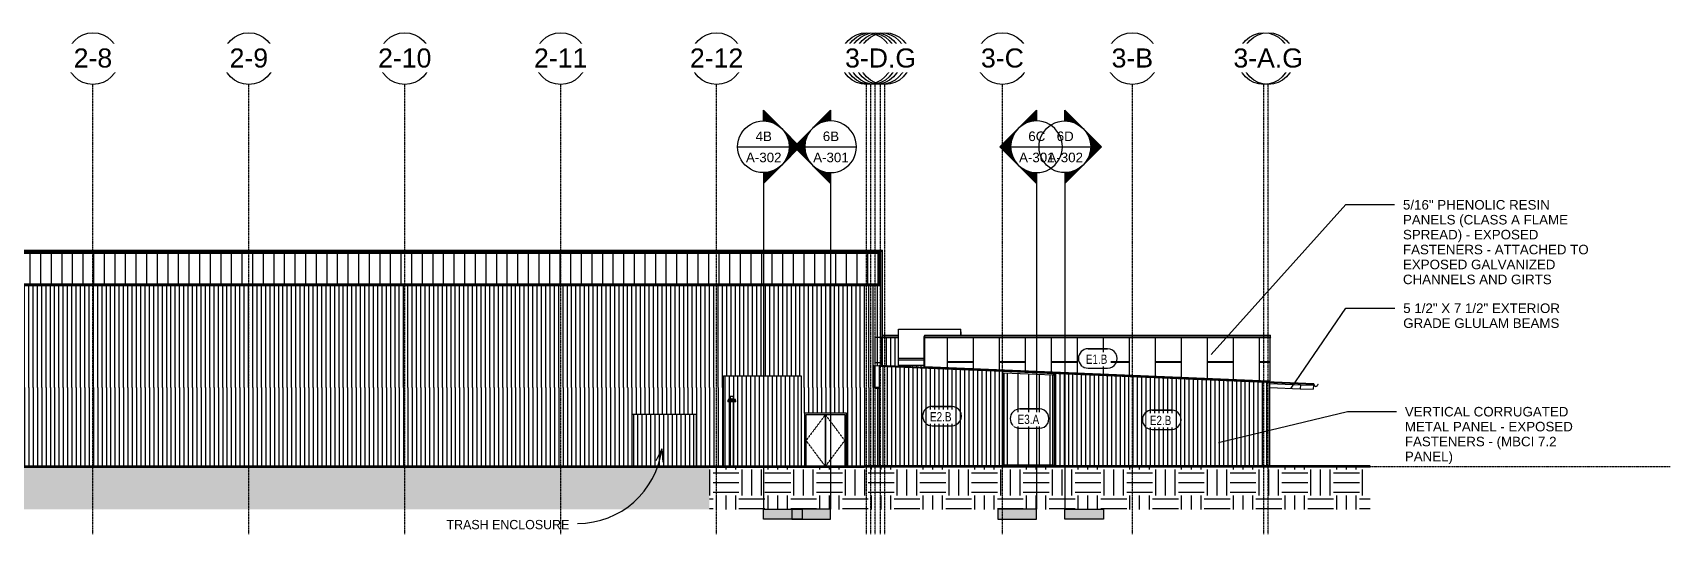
# Model space of a CAD drawing. Header units: inches. Extents: x 20207 to 40520, y -355 to 835.
# Drawn here: x 37479 to 40520, y -126 to 805 of the extents above; entities that cross this region are included whole.
import ezdxf

# ---------------------------------------------------------------- set-up
doc = ezdxf.new("R2010")
doc.units = ezdxf.units.IN
doc.header["$MEASUREMENT"] = 0
for name, pattern in [('Dash 1_16_', [0.12499999999999999, 0.06249999999999999, -0.06249999999999999]), ('Grid Line 1_2_', [0.8749999999999999, 0.4999999999999999, -0.125, 0.125, -0.125]), ('Hidden 1_8_', [0.1875, 0.125, -0.06249999999999999])]:
    doc.linetypes.add(name, pattern=pattern)
for name, color, linetype, lineweight in [('A-ANNO-KEYN', 231, 'Continuous', 9), ('A-DOOR', 31, 'Continuous', 13), ('A-DOOR-FRAM', 31, 'Continuous', 9), ('A-FLOR-LEVL', 51, 'Continuous', 9), ('A-GLAZ-CWMG', 51, 'Continuous', 13), ('A-ROOF', 132, 'Continuous', 13), ('A-ROOF-OTLN', 132, 'Continuous', 9), ('A-ROOF-PATT', 132, 'Continuous', 13), ('A-WALL', 113, 'Continuous', 13), ('A-WALL-IDEN', 211, 'Continuous', 9), ('A-WALL-PATT', 111, 'Continuous', 13), ('C-TOPO', 7, 'Continuous', 13), ('E-LITE-EQPM', 33, 'Continuous', 13), ('G-ANNO-SYMB', 111, 'Continuous', 9), ('G-ANNO-TEXT', 231, 'Continuous', 9), ('I-WALL', 2, 'Continuous', 13), ('M-EQPM', 50, 'Continuous', 13), ('S-BEAM', 12, 'Continuous', 13), ('S-COLS', 52, 'Continuous', 13), ('S-GRID', 1, 'Continuous', 9), ('S-GRID-IDEN', 1, 'Continuous', 9)]:
    doc.layers.add(name, color=color, linetype=linetype, lineweight=lineweight)
doc.styles.add('Arial_1', font='arial.ttf', dxfattribs={"height": 35.40718562874248})
doc.styles.add('Arial_2', font='arial.ttf', dxfattribs={"height": 17.70359281437124})
doc.styles.add('Century Gothic', font='GOTHIC.TTF', dxfattribs={"width": 0.8, "height": 17.24534161490682})
doc.styles.add('Century Gothic_1', font='GOTHIC.TTF', dxfattribs={"height": 17.24534161490683})
pattern_1 = [(0, (-86297.685, 0), (48, 48), [48, -48]), (0, (-86297.685, 18), (48, 48), [48, -48]), (0, (-86297.685, 36), (48, 48), [48, -48]), (90, (-86291.685, 42), (-48, 48), [48, -48]), (90, (-86273.685, 42), (-48, 48), [48, -48]), (90, (-86255.685, 42), (-48, 48), [48, -48])]
pattern_2 = [(0, (-83908.045, 145.625), (-193, 193), [48, -145]), (90, (-83908.045, 145.625), (-193, 1.181784161177196e-14), [96, -97]), (180, (-83860.045, 241.625), (-193, 193), [48, -145]), (90, (-83860.045, 145.625), (-193, 1.181784161177196e-14), [96, -97]), (180, (-83860.045, 242.125), (-193, 193), [48, -145]), (90, (-83860.045, 242.125), (-193, 1.181784161177196e-14), [96, -97]), (0, (-83908.045, 338.125), (-193, 193), [48, -145]), (90, (-83908.045, 242.125), (-193, 1.181784161177196e-14), [96, -97]), (0, (-83859.795, 193.375), (-193, 193), [48, -145]), (90, (-83859.795, 145.25), (-193, 1.181784161177196e-14), [48.125, -144.875]), (90, (-83811.795, 145.25), (-193, 1.181784161177196e-14), [48.125, -144.875]), (0, (-83859.795, 289.875), (-193, 193), [48, -145]), (90, (-83859.795, 193.875), (-193, 1.181784161177196e-14), [96, -97]), (180, (-83811.795, 193.875), (-193, 193), [48, -145]), (90, (-83811.795, 193.875), (-193, 1.181784161177196e-14), [96, -97]), (90, (-83859.795, 290.375), (-193, 1.181784161177196e-14), [48, -145]), (180, (-83811.795, 290.375), (-193, 193), [48, -145]), (90, (-83811.795, 290.375), (-193, 1.181784161177196e-14), [48, -145]), (0, (-83811.545, 145.625), (-193, 193), [48, -145]), (90, (-83811.545, 145.625), (-193, 1.181784161177196e-14), [96, -97]), (180, (-83763.545, 241.625), (-193, 193), [48, -145]), (90, (-83763.545, 145.625), (-193, 1.181784161177196e-14), [96, -97]), (180, (-83763.545, 242.125), (-193, 193), [48, -145]), (90, (-83763.545, 242.125), (-193, 1.181784161177196e-14), [96, -97]), (0, (-83811.545, 338.125), (-193, 193), [48, -145]), (90, (-83811.545, 242.125), (-193, 1.181784161177196e-14), [96, -97]), (0, (-83763.295, 193.375), (-193, 193), [48, -145]), (90, (-83763.295, 145.25), (-193, 1.181784161177196e-14), [48.125, -144.875]), (90, (-83715.295, 145.25), (-193, 1.181784161177196e-14), [48.125, -144.875]), (0, (-83763.295, 289.875), (-193, 193), [48, -145]), (90, (-83763.295, 193.875), (-193, 1.181784161177196e-14), [96, -97]), (180, (-83715.295, 193.875), (-193, 193), [48, -145]), (90, (-83715.295, 193.875), (-193, 1.181784161177196e-14), [96, -97]), (90, (-83763.295, 290.375), (-193, 1.181784161177196e-14), [48, -145]), (180, (-83715.295, 290.375), (-193, 193), [48, -145]), (90, (-83715.295, 290.375), (-193, 1.181784161177196e-14), [48, -145])]

# ---------------------------------------------------------------- blocks, each defined once
blk = doc.blocks.new('Rectangular Mullion - Profile_Polycarbonate_Upper and left-1768104-Elevation - North')
at = {"layer": 'A-GLAZ-CWMG'}
for p, q in [((-26278.64022535337, 395.4854589171818), (-26278.64022535337, 398.2354589171818)), ((-26278.64022535337, 398.2354589171818), (-22784.14022535339, 398.2354589171818)), ((-26278.64022535337, 395.4854589171818), (-22784.14022535339, 395.4854589171818)), ((-22784.14022535339, 398.2354589171818), (-22784.14022535339, 395.4854589171818))]:
    blk.add_line(p, q, dxfattribs=at)
blk = doc.blocks.new('Rectangular Mullion - Profile_Polycarbonate_Lower-1768105-Elevation - North')
at = {"layer": 'A-GLAZ-CWMG'}
for p, q in [((-26278.64022535336, 335.5177501615204), (-26278.64022535336, 338.2677501615204)), ((-22784.14022535338, 338.2677501615204), (-26278.64022535336, 338.2677501615204)), ((-22784.14022535338, 335.5177501615204), (-26278.64022535336, 335.5177501615204)), ((-22784.14022535338, 338.2677501615204), (-22784.14022535338, 335.5177501615204))]:
    blk.add_line(p, q, dxfattribs=at)
blk = doc.blocks.new('Rectangular Mullion - Profile_Polycarbonate_Upper and left-1766189-Elevation - North')
at = {"layer": 'A-GLAZ-CWMG'}
for p, q in [((-22784.14022535339, 398.2354589171818), (-22781.39022535338, 398.2354589171818)), ((-22784.14022535339, 398.2354589171818), (-22784.14022535339, 335.5177501615204)), ((-22781.39022535338, 398.2354589171818), (-22781.39022535338, 335.5177501615204)), ((-22781.39022535338, 335.5177501615204), (-22784.14022535339, 335.5177501615204))]:
    blk.add_line(p, q, dxfattribs=at)
blk = doc.blocks.new('Girt_C - 8_D-1785278-Elevation - North')
at = {"layer": 'S-BEAM'}
blk.add_line((-22068.95273509508, 241.2968750001022), (-22069.31260050438, 241.2968750001023), dxfattribs=at)
blk = doc.blocks.new('Double-Flush - 72_ x 96_-983185-Elevation - North')
at = {"layer": 'A-DOOR', "linetype": 'Dash 1_16_', "lineweight": 9}
for p, q in [((-22883.7652253536, 95.99999999999997), (-22919.7652253536, 47.99999999999999)), ((-22847.7652253536, 47.99999999999998), (-22883.7652253536, 95.99999999999997)), ((-22883.7652253536, -2.468691398688048e-15), (-22919.7652253536, 47.99999999999998)), ((-22883.7652253536, -2.468691398688048e-15), (-22847.7652253536, 47.99999999999997))]:
    blk.add_line(p, q, dxfattribs=at)
at = {"layer": 'A-DOOR', "lineweight": 9}
for p, q in [((-22883.7652253536, 95.99999999999996), (-22883.7652253536, 0)), ((-22883.7652253536, 0), (-22883.7652253536, 95.99999999999997))]:
    blk.add_line(p, q, dxfattribs=at)
at = {"layer": 'A-DOOR-FRAM'}
for p, q in [((-22844.7652253536, 98.99999999999994), (-22922.7652253536, 98.99999999999994)), ((-22922.7652253536, 98.99999999999994), (-22922.7652253536, 0)), ((-22919.7652253536, 95.99999999999996), (-22847.7652253536, 95.99999999999996)), ((-22919.7652253536, 0), (-22919.7652253536, 95.99999999999996)), ((-22847.7652253536, 95.99999999999996), (-22847.7652253536, 0)), ((-22844.7652253536, 0), (-22844.7652253536, 98.99999999999994))]:
    blk.add_line(p, q, dxfattribs=at)
blk = doc.blocks.new('Carrier_48TC_Standard_Efficiency_Gas_Heat_Electric_Cooling_Packaged_Rooftop_Unit_3_to_15_nominal_tons - 15 ton 48TC__16-873539-Elevation - North')
at = {"layer": 'M-EQPM'}
for p, q in [((-22748.39022535351, 254.7021443437843), (-22632.51522535351, 254.7021443437843)), ((-22748.39022535351, 197.3271443437841), (-22748.39022535351, 254.7021443437843)), ((-22632.51522535351, 243.5000000000037), (-22632.51522535351, 254.7021443437843)), ((-22632.51522535351, 249.5771443437829), (-22632.39022535351, 249.5771443437829)), ((-22632.39022535351, 249.5771443437829), (-22632.39022535351, 243.5000000000034)), ((-22748.39022535351, 201.0771443437844), (-22700.76521643587, 201.0771443437844)), ((-22748.39022535351, 187.0771443437844), (-22748.39022535351, 201.0771443437844)), ((-22700.76521643587, 197.3271443437841), (-22748.39022535351, 197.3271443437841)), ((-22700.76521643587, 187.0771443437844), (-22748.39022535351, 187.0771443437844))]:
    blk.add_line(p, q, dxfattribs=at)
blk = doc.blocks.new('overhead door - one-983186-Elevation - North')
at = {"layer": 'A-DOOR', "lineweight": 9}
h = blk.add_hatch(dxfattribs=at)
h.set_pattern_fill('FP_46', color=8, style=0, pattern_type=2)
h.set_pattern_definition([(90, (-84835.451, 0), (-8, 4.898587196589413e-16), [])])
h.paths.add_polyline_path([(-22990.50455548316, 0), (-22928.76522535359, 0), (-22928.76522535359, 168.0000000000007), (-23072.76522535359, 168.0000000000007), (-23072.76522535359, 0), (-22994.98130365696, 0)], flags=0)
blk = doc.blocks.new('Lighting-Street_Cooper_Navion-Lumark_4-6-LED-Squares - The Caretaker LED-964008-Elevation - North')
at = {"layer": 'E-LITE-EQPM'}
for p, q in [((-23064.4160241816, 124.1551291524598), (-23065.1813114711, 121.2990381056743)), ((-23064.79308290344, 122.7479268451087), (-23064.09796720689, 122.7479268451087)), ((-23064.77558245824, 122.8132393957711), (-23050.65932272184, 122.8132393957711)), ((-23064.4160241816, 124.1551291524598), (-23051.01888099848, 124.1551291524598)), ((-23064.09796720689, 120.2479268451086), (-23064.09796720689, 122.7479268451087)), ((-23063.58643570712, 122.7479268451087), (-23063.58643570712, 120.2479268451086)), ((-23062.83643570712, 122.7479268451087), (-23062.83643570712, 120.2479268451086)), ((-23062.08643570712, 122.7479268451087), (-23062.08643570712, 120.2479268451086)), ((-23061.15495259004, 122.7479268451087), (-23061.77827259715, 120.2479268451086)), ((-23061.15495259004, 122.7479268451087), (-23060.40495259004, 122.7479268451087)), ((-23059.78163258293, 120.2479268451086), (-23060.40495259004, 122.7479268451087)), ((-23059.59715192422, 122.7479268451087), (-23059.59715192422, 120.2479268451086)), ((-23058.84715192422, 122.7479268451087), (-23058.84715192422, 120.2479268451086)), ((-23058.09715192422, 122.7479268451087), (-23058.09715192422, 120.2479268451086)), ((-23057.33775325586, 122.7479268451087), (-23057.33775325586, 120.2479268451086)), ((-23056.58775325586, 122.7479268451087), (-23056.58775325586, 120.2479268451086)), ((-23055.83775325586, 122.7479268451087), (-23055.83775325586, 120.2479268451086)), ((-23055.02995259004, 122.7479268451077), (-23055.65327259714, 120.2479268451086)), ((-23055.02995259004, 122.7479268451077), (-23054.27995259003, 122.7479268451077)), ((-23053.65663258293, 120.2479268451086), (-23054.27995259003, 122.7479268451077)), ((-23053.34846947297, 122.7479268451088), (-23053.34846947297, 120.2479268451086)), ((-23052.59846947297, 122.7479268451088), (-23052.59846947297, 120.2479268451086)), ((-23051.84846947297, 122.7479268451088), (-23051.84846947297, 120.2479268451086)), ((-23051.33693797319, 122.7479268451088), (-23051.33693797319, 120.2479268451086)), ((-23051.33693797319, 122.7479268451088), (-23050.64182227663, 122.7479268451088)), ((-23050.25359370898, 121.2990381056753), (-23051.01888099848, 124.1551291524598)), ((-23051.00359370898, 120.0000000000012), (-23064.43131147109, 120.0000000000012)), ((-23061.77827259715, 120.2479268451086), (-23064.09796720689, 120.2479268451086)), ((-23055.65327259714, 120.2479268451086), (-23059.78163258293, 120.2479268451086)), ((-23051.33693797319, 120.2479268451086), (-23053.65663258293, 120.2479268451086))]:
    blk.add_line(p, q, dxfattribs=at)
at = {"layer": 'E-LITE-EQPM', "lineweight": 9}
for p, q in [((-23060.71745259004, 129.9999999999989), (-23060.71745259004, -1.06581410364015e-13)), ((-23054.71745259004, 129.9999999999989), (-23060.71745259004, 129.9999999999989)), ((-23054.71745259004, -6.3948846218409e-14), (-23054.71745259004, 129.9999999999989))]:
    blk.add_line(p, q, dxfattribs=at)
at = {"layer": 'E-LITE-EQPM'}
for centre, radius, start, end in [((-23057.71745259004, 102.7926589617705), 22.3880770504162, 72.59028230846806, 107.4097176915408), ((-23064.15679241826, 121.0245190528409), 1.060660171780392, 165.000000000262, 255.0000000005111), ((-23051.27811276182, 121.0245190528387), 1.060660171778761, 285.0000000001216, 14.9999999998737)]:
    blk.add_arc(centre, radius, start, end, dxfattribs=at)
blk = doc.blocks.new('W-Wide Flange-Column - B1_G-1528735-Elevation - North')
at = {"layer": 'S-COLS', "linetype": 'Hidden 1_8_', "lineweight": 9}
for p, q in [((-22795.5464753536, 335.5177501615203), (-22795.5464753536, 334.9999999999997)), ((-22795.2339753536, 334.9999999999997), (-22795.2339753536, 335.5177501615203))]:
    blk.add_line(p, q, dxfattribs=at)
blk = doc.blocks.new('L-Angle - L2X2X3_16-1772653-Elevation - North')
at = {"layer": 'S-BEAM'}
for p, q in [((-22778.82772535322, 239.1264999988468), (-22780.26522535322, 239.1264999983397)), ((-22778.89022535348, 238.9389999988248), (-22778.64022535315, 238.9389999989129))]:
    blk.add_line(p, q, dxfattribs=at)
blk.add_arc((-22778.82772535315, 238.9389999988468), 0.1874999999985221, 2.067038670817522e-08, 90.00000002067038, dxfattribs=at)
blk = doc.blocks.new('Dimension Lumber - 5_5 x 7_5 Glulam-1777808-Elevation - North')
at = {"layer": 'S-BEAM'}
for p, q in [((-22001.99408540881, 144.0147441690706), (-21977.99379625853, 143.0147321211422)), ((-22001.68185632347, 151.5082422172632), (-21977.68156717319, 150.5082301693349)), ((-21977.68156717319, 150.5082301693349), (-21977.99379625853, 143.0147321211422))]:
    blk.add_line(p, q, dxfattribs=at)
blk = doc.blocks.new('Dimension Lumber - 5_5 x 7_5 Glulam-1777807-Elevation - North')
at = {"layer": 'S-BEAM'}
for p, q in [((-22058.3277253539, 153.8684867601978), (-22001.68185632348, 151.5082422172639)), ((-22058.3277253539, 146.3619791667826), (-22001.99408540882, 144.0147441690713)), ((-22001.68185632348, 151.5082422172639), (-22001.99408540882, 144.0147441690713))]:
    blk.add_line(p, q, dxfattribs=at)
blk = doc.blocks.new('Rectangular Mullion - Profile_Polycarbonate_Upper and left-1987914-Elevation - North')
at = {"layer": 'A-GLAZ-CWMG'}
for p, q in [((-22781.14022535339, 239.4999999987423), (-22781.14022535339, 398.9843636043409)), ((-22778.64022535338, 398.9843636043409), (-22781.14022535339, 398.9843636043409)), ((-22778.64022535338, 398.9843636043409), (-22778.64022535338, 239.4999999987423)), ((-22778.64022535338, 239.4999999987423), (-22781.14022535339, 239.4999999987423))]:
    blk.add_line(p, q, dxfattribs=at)
blk = doc.blocks.new('Rectangular Mullion - Profile_Polycarbonate_Lower-1778976-Elevation - North')
at = {"layer": 'A-GLAZ-CWMG'}
for p, q in [((-22552.51522535357, -4.161115896295013e-16), (-22552.51522535357, 2.75)), ((-22552.51522535357, 2.75), (-22461.26522535357, 2.75)), ((-22461.26522535357, 2.75), (-22461.26522535357, -3.330669073875469e-16))]:
    blk.add_line(p, q, dxfattribs=at)
blk = doc.blocks.new('Rectangular Mullion - Profile_Polycarbonate_Upper and left-1784082-Elevation - North')
at = {"layer": 'A-GLAZ-CWMG'}
for p, q in [((-22555.26522535358, 176.0755174455432), (-22555.26522535358, 0)), ((-22552.51522535357, 173.2085479946243), (-22552.51522535357, 0))]:
    blk.add_line(p, q, dxfattribs=at)
blk = doc.blocks.new('Rectangular Mullion - Profile_Polycarbonate_right-1784083-Elevation - North')
at = {"layer": 'A-GLAZ-CWMG'}
for p, q in [((-22458.51522535357, 172.0442674455414), (-22461.26522535357, 169.4064646612891)), ((-22461.26522535357, 0), (-22461.26522535357, 169.4064646612891)), ((-22458.51522535357, 0), (-22458.51522535357, 172.0442674455414))]:
    blk.add_line(p, q, dxfattribs=at)
blk = doc.blocks.new('Rectangular Mullion - Profile_Polycarbonate_Upper and left-1784084-Elevation - North')
at = {"layer": 'A-GLAZ-CWMG'}
for p, q in [((-22458.51522535357, 172.0442674455421), (-22555.26522535358, 176.0755174455425)), ((-22461.26522535357, 169.4064646612898), (-22552.51522535357, 173.2085479946235)), ((-22461.26522535357, 169.4064646612898), (-22458.51522535357, 172.0442674455421))]:
    blk.add_line(p, q, dxfattribs=at)
blk = doc.blocks.new('Grid - Grid Head - Circle-14747-Elevation - North')
at = {"layer": 'S-GRID-IDEN'}
blk.add_circle((-23085.89022535334, 756.7690798906833), 48, dxfattribs=at)
blk = doc.blocks.new('Section - 3_32_ x 3_8_-18514-Elevation - North')
at = {"layer": 'G-ANNO-SYMB'}
blk.add_hatch(color=256, dxfattribs=at).paths.add_polyline_path([(-22946.15560031373, -79.66080684492678), (-22874.15560031373, -79.66080684492744), (-22874.15560031373, -97.66080684492741), (-22946.15560031373, -97.66080684492675)], flags=0)
for p, q in [((-22946.15560031373, -79.66080684492678), (-22946.15560031373, -97.66080684492675)), ((-22874.15560031373, -79.66080684492744), (-22946.15560031373, -79.66080684492678)), ((-22874.15560031373, -97.66080684492741), (-22874.15560031373, -79.66080684492744)), ((-22946.15560031373, -97.66080684492675), (-22874.15560031373, -97.66080684492741))]:
    blk.add_line(p, q, dxfattribs=at)
blk = doc.blocks.new('Section - Section Head - Filled-1526-Elevation - North')
at = {"layer": 'G-ANNO-SYMB'}
h = blk.add_hatch(color=256, dxfattribs=at)
edge = h.paths.add_edge_path(flags=0)
edge.add_arc((-22874.15560031373, 593.1570754422743), 48.06247118192713, 89.99999999999989, 132.0783950246226, ccw=False)
edge.add_line((-22874.15560031373, 641.2195466242015), (-22874.15560031373, 661.0393264361826))
edge.add_line((-22874.15560031373, 661.0393264361826), (-22906.36451102701, 628.8304157229087))
h = blk.add_hatch(color=256, dxfattribs=at)
edge = h.paths.add_edge_path(flags=0)
edge.add_line((-22908.09672581069, 627.0982009392283), (-22942.03785130764, 593.1570754422743))
edge.add_line((-22942.03785130764, 593.1570754422743), (-22922.15560031373, 593.1570754422742))
edge.add_arc((-22874.15560031373, 593.1570754422736), 48.00000000000296, 135.0000000000001, 179.9999999999997, ccw=False)
h = blk.add_hatch(color=256, dxfattribs=at)
edge = h.paths.add_edge_path(flags=0)
edge.add_arc((-22874.15560031373, 593.157075442274), 47.99999999999965, 180, 224.9999999999983, ccw=False)
edge.add_line((-22922.15560031373, 593.1570754422743), (-22942.03785130764, 593.1570754422744))
edge.add_line((-22942.03785130764, 593.1570754422744), (-22908.09672581069, 559.21594994532))
h = blk.add_hatch(color=256, dxfattribs=at)
edge = h.paths.add_edge_path(flags=0)
edge.add_line((-22906.36451102701, 557.4837351616394), (-22874.15560031373, 525.2748244483653))
edge.add_line((-22874.15560031373, 525.2748244483653), (-22874.15560031373, 545.0946042603464))
edge.add_arc((-22874.15560031373, 593.1570754422738), 48.06247118192778, 227.9216049753765, 270, ccw=False)
for p, q in [((-22942.03785130764, 593.1570754422744), (-22874.15560031373, 661.0393264361825)), ((-22906.36451102701, 628.8304157229087), (-22874.15560031373, 661.0393264361826)), ((-22874.15560031373, 641.157075442274), (-22874.15560031373, 661.0393264361825)), ((-22874.15560031373, 661.0393264361826), (-22874.15560031373, 641.2195466242015)), ((-22942.03785130764, 593.1570754422743), (-22908.09672581069, 627.0982009392283)), ((-22942.03785130764, 593.1570754422744), (-22874.15560031373, 525.2748244483657)), ((-22922.15560031373, 593.1570754422742), (-22942.03785130764, 593.1570754422743)), ((-22908.09672581069, 559.21594994532), (-22942.03785130764, 593.1570754422744)), ((-22942.03785130764, 593.1570754422744), (-22922.15560031373, 593.1570754422743)), ((-22874.15560031373, 525.2748244483653), (-22906.36451102701, 557.4837351616394)), ((-22874.15560031373, 545.1570754422742), (-22874.15560031373, 525.2748244483657)), ((-22874.15560031373, 545.0946042603464), (-22874.15560031373, 525.2748244483653))]:
    blk.add_line(p, q, dxfattribs=at)
for centre, radius, start, end in [((-22874.15560031373, 593.157075442274), 47.99999999999977, 89.9999999999998, 269.9999999999994), ((-22874.15560031373, 593.1570754422743), 48.06247118192713, 89.99999999999953, 132.0783950246223), ((-22874.15560031373, 593.157075442274), 48, 269.9999999999996, 90), ((-22874.15560031373, 593.1570754422736), 48.00000000000296, 134.9999999999997, 179.9999999999993), ((-22874.15560031373, 593.157075442274), 47.99999999999965, 179.9999999999996, 224.9999999999979), ((-22874.15560031373, 593.1570754422738), 48.06247118192778, 227.9216049753762, 269.9999999999996)]:
    blk.add_arc(centre, radius, start, end, dxfattribs=at)
blk = doc.blocks.new('Wall Tag - 1_4_-1369832-Elevation - North')
at = {"layer": 'A-WALL-IDEN', "color": 153}
for p, q in [((-24544.74337110649, 259.212418069432), (-24508.74337110649, 259.2124180694319)), ((-24508.74337110649, 259.2124180694319), (-24544.74337110649, 259.212418069432)), ((-24544.74337110649, 223.212418069432), (-24508.74337110649, 223.2124180694319)), ((-24544.74337110649, 223.212418069432), (-24508.74337110649, 223.2124180694319))]:
    blk.add_line(p, q, dxfattribs=at)
for centre, radius, start, end in [((-24544.74337110649, 241.212418069432), 17.99999999999992, 89.99999999999986, 269.9999999999995), ((-24544.74337110649, 241.212418069432), 17.99999999999992, 89.99999999999986, 269.9999999999995), ((-24508.74337110649, 241.212418069432), 18, 269.9999999999996, 90), ((-24508.74337110649, 241.212418069432), 17.99999999999994, 269.9999999999996, 89.99999999999997)]:
    blk.add_arc(centre, radius, start, end, dxfattribs=at)

msp = doc.modelspace()

# ---------------------------------------------------------------- hatches: boundary and pattern name
at = {"layer": 'A-ROOF-PATT', "lineweight": 9}
h = msp.add_hatch(dxfattribs=at)
h.set_pattern_fill('FP_39', color=8, style=0, pattern_type=2)
h.set_pattern_definition([(90, (-61834.68599999999, 1277.447), (-36.188, 2.215875918377221e-15), [])])
h.paths.add_polyline_path([(35550.29592849644, 344.3367615177478), (35550.79592849658, 344.3367615177478), (35550.79592849658, 398.4531136043392), (35563.29592849658, 398.4531136043392), (35563.29592849658, 398.2354589171825), (39053.29592849679, 398.2354589171818), (39053.29592849679, 388.0104052709757), (39053.54592849679, 388.0104052709757), (39053.5459284968, 398.9843636043417), (39056.04592849679, 398.9843636043417), (39056.04592849679, 344.3367615177478), (39057.04692849649, 344.3367615177478), (39057.04692849662, 399.0301896183964), (35550.29592849656, 399.0301896183964), (35550.29592849653, 388.9322587412077)], flags=0)
at = {"layer": 'A-WALL-PATT', "lineweight": 9}
h = msp.add_hatch(dxfattribs=at)
h.set_pattern_fill('FP_43', color=8, style=0, pattern_type=2)
h.set_pattern_definition([(90, (-88116.01400000001, 0), (-19.685, 1.205358612060782e-15), [])])
h.paths.add_polyline_path([(35556.04592849682, 338.2677501615203), (39050.5459284968, 338.2677501615203), (39050.54592849679, 395.4854589171823), (35556.04592849681, 395.4854589171823), (35556.04592849681, 388.9322587412077)], flags=0)
h = msp.add_hatch(dxfattribs=at)
h.set_pattern_fill('FP_47', color=8, style=0, pattern_type=2)
h.set_pattern_definition([(90, (-88112.326, 0), (-8, 4.898587196589413e-16), [])])
h.paths.add_polyline_path([(38699.33385019322, 146.2500000002032), (38761.92092849659, 146.2500000002032), (38761.92092849659, 168.0000000000007), (38905.92092849659, 168.0000000000007), (38905.92092849659, 146.2500000002032), (39040.79592849659, 146.2500000002032), (39040.79592849659, 187.1445272975577), (39050.79592849652, 186.7278606308944), (39050.79592849652, 187.6032944704579), (39054.42092849661, 187.452252803788), (39054.42092849661, 239.4999999987426), (39053.5459284968, 239.4999999987426), (39053.5459284968, 335.0000000000002), (35550.79592849658, 335.0000000000002), (35550.79592849658, 146.2500000002053), (38558.96285019322, 146.2500000002032)], flags=0)
h = msp.add_hatch(dxfattribs=at)
h.set_pattern_fill('FP_49', color=8, style=0, pattern_type=2)
h.set_pattern_definition([(270, (-84535.409, -153.667), (8, 4.898587196589413e-16), [])])
h.paths.add_polyline_path([(39776.04592849616, 157.3845444704598), (39776.04592849616, 158.4999999999997), (39773.29582008706, 158.4999999999997), (39137.92093741432, 184.973953444698), (39137.99322519322, 183.9700737747537), (39764.29592849629, 157.874127803788)], flags=0)
h.paths.add_polyline_path([(39133.92093741431, 184.1397524322078), (39133.92093741431, 187.0771443437843), (39086.29592849668, 187.0771443437843), (39086.29592849668, 239.4558058261848), (39055.79592849668, 239.4558058261848), (39055.85842849746, 239.1264999983398), (39056.04592849703, 238.9389999989134), (39055.79592849668, 238.9389999989134), (39055.7959284967, 192), (39054.42092849661, 192), (39054.42092849661, 187.4522528037798), (39129.22003769322, 184.3356232539208)], flags=0)
h = msp.add_hatch(dxfattribs=at)
h.set_pattern_fill('FP_44', color=8, style=0, pattern_type=2)
h.set_pattern_definition(pattern_2)
h.paths.add_polyline_path([(39773.5459284965, 158.4895788162732), (39773.5459284965, 239.4558058261752), (39134.92092849648, 239.4558058261752), (39134.92092849648, 185.0989538162741), (39764.29592849629, 158.8749954829486)], flags=0)
h = msp.add_hatch(dxfattribs=at)
h.set_pattern_fill('FP_44', color=8, style=0, pattern_type=2)
h.set_pattern_definition(pattern_2)
h.paths.add_polyline_path([(39773.5459284965, 158.4999999999997), (39776.3584284965, 158.4999999999997), (39776.3584284965, 239.4558058261752), (39773.5459284965, 239.4558058261752), (39773.5459284965, 159.5440171603277)], flags=0)
h = msp.add_hatch(dxfattribs=at)
h.set_pattern_fill('FP_45', color=8, style=0, pattern_type=2)
h.set_pattern_definition([(90, (-84398.076, 0), (-8, 4.898587196589413e-16), [])])
h.paths.add_polyline_path([(39120.44685019321, 0), (39279.42092849661, 0), (39279.42092849661, 176.0755174455425), (39050.79592849652, 185.6015591122138), (39050.79592849652, 0)], flags=0)
h = msp.add_hatch(dxfattribs=at)
h.set_pattern_fill('FP_51', color=8, style=0, pattern_type=2)
h.set_pattern_definition([(90, (-84293.201, 0), (-19.685, 1.205358612060782e-15), [])])
h.paths.add_polyline_path([(39282.17092849661, 2.749999999999545), (39373.42092849661, 2.749999999999545), (39373.42092849661, 169.4064646612898), (39282.17092849661, 173.2085479946238), (39282.17092849661, 76.44425874120724)], flags=0)
h = msp.add_hatch(dxfattribs=at)
h.set_pattern_fill('FP_41', color=8, style=0, pattern_type=2)
h.set_pattern_definition([(90, (-83901.451, 0), (-8, 4.898587196589413e-16), [])])
h.paths.add_polyline_path([(39376.17092849661, 0), (39776.35842849629, 0), (39776.35842849629, 155.3697882788876), (39376.17092849661, 172.0442674455419), (39376.17092849661, 76.44425874120724)], flags=0)
h = msp.add_hatch(dxfattribs=at)
h.set_pattern_fill('FP_42', color=8, style=0, pattern_type=2)
h.set_pattern_definition([(90, (-87815.701, 0), (-8, 4.898587196589413e-16), [])])
h.paths.add_polyline_path([(35904.92092849658, 0), (38591.45092849644, 0), (38591.45092849644, 95.99999999999999), (38711.45092849643, 95.99999999999999), (38711.45092849643, 0), (38761.92092849659, 0), (38761.92092849659, 146.2500000001037), (35853.67092849658, 146.2500000001037), (35853.67092849658, 0), (35862.92092849658, 0), (35862.92092849658, 98.99999999999999), (35904.92092849658, 98.99999999999999), (35904.92092849658, 76.44425874120724)], flags=0)
h.paths.add_polyline_path([(39050.79592849659, 0), (39050.79592849659, 146.2500000001037), (38905.92092849659, 146.2500000001037), (38905.92092849659, 0), (38911.92092849659, 0), (38911.92092849659, 98.99999999999999), (38989.92092849659, 98.99999999999999), (38989.92092849659, 0), (39048.56381022083, 0)], flags=0)
h = msp.add_hatch(dxfattribs=at)
h.set_pattern_fill('FP_48', color=8, style=0, pattern_type=2)
h.set_pattern_definition([(90, (-85077.171, 0), (-8, 4.898587196589413e-16), [])])
h.paths.add_polyline_path([(38591.45092849644, 0), (38711.45092849643, 0), (38711.45092849643, 95.99999999999999), (38591.45092849644, 95.99999999999999), (38591.45092849644, 26.30973216911888)], flags=0)
at = {"layer": 'C-TOPO', "lineweight": 9}
h = msp.add_hatch(dxfattribs=at)
h.set_pattern_fill('FP_37', color=8, style=0, pattern_type=2)
h.set_pattern_definition(pattern_1)
h.paths.add_polyline_path([(38735.45092849644, -79.79974125879333), (38735.45092849644, 0), (35470.80085019321, 0), (35470.80085019321, -79.79974125879333), (38695.88529487172, -79.79974125879333)], flags=0)
h = msp.add_hatch(dxfattribs=at)
h.set_pattern_fill('FP_37', color=8, style=0, pattern_type=2)
h.set_pattern_definition(pattern_1)
h.paths.add_polyline_path([(38844.18159836702, -79.79974125879333), (39023.45092849645, -79.79974125879333), (39023.45092849645, 0), (38735.45092849644, 0), (38735.45092849644, -79.79974125879333), (38839.70485019321, -79.79974125879333)], flags=0)
h = msp.add_hatch(dxfattribs=at)
h.set_pattern_fill('FP_37', color=8, style=0, pattern_type=2)
h.set_pattern_definition(pattern_1)
h.paths.add_polyline_path([(39851.45092849643, -79.79974125879333), (39851.45092849643, 0), (39023.45092849645, 0), (39023.45092849645, -79.79974125879333), (39828.40259672435, -79.79974125879333)], flags=0)
h = msp.add_hatch(dxfattribs=at)
h.set_pattern_fill('FP_37', color=8, style=0, pattern_type=2)
h.set_pattern_definition(pattern_1)
h.paths.add_polyline_path([(39903.35120217744, -79.79974125879333), (39923.45092849646, -79.79974125879333), (39923.45092849646, 0), (39851.45092849644, 0), (39851.45092849644, -79.79974125879333), (39893.22567813555, -79.79974125879333)], flags=0)
h = msp.add_hatch(dxfattribs=at)
h.set_pattern_fill('FP_37', color=8, style=0, pattern_type=2)
h.set_pattern_definition(pattern_1)
h.paths.add_polyline_path([(39962.67285019322, -79.79974125879333), (39962.67285019322, 0), (39923.45092849643, 0), (39923.45092849643, -79.79974125879333)], flags=0)

# ---------------------------------------------------------------- linework, layer by layer
at = {"layer": 'A-ANNO-KEYN', "color": 153}
for p, q in [((39667.21938148864, 207.5810650060957), (39916.89996513591, 485.8320636975848)), ((39916.89996513591, 485.8320636975848), (40007.57997810233, 485.8320636975848)), ((39815.54845913299, 145.3579226517173), (39917.38433994021, 293.8320637057435)), ((39917.38433994021, 293.8320637057435), (40008.06435310053, 293.832063697664)), ((39680.81624000778, 44.17067898045951), (39920.39996513602, 101.8320636976477)), ((39920.39996513602, 101.8320636976477), (40011.07997810244, 101.8320636976477))]:
    msp.add_line(p, q, dxfattribs=at)
at = {"layer": 'A-FLOR-LEVL', "linetype": 'Grid Line 1_2_'}
msp.add_line((34530.86140758377, 0), (40519.59800924073, 0), dxfattribs=at)
at = {"layer": 'A-ROOF'}
for p, q in [((35550.29592849655, 401.0319249766407), (39057.04692849661, 401.0319249766407)), ((39057.04692849661, 399.0301896183965), (35550.29592849655, 399.0301896183965)), ((39057.04692849649, 344.3367615177479), (39057.04692849661, 401.0319249766407)), ((39056.04592849679, 344.3367615177479), (39057.04692849649, 344.3367615177479)), ((39050.7959284965, 187.603294470458), (39858.09059755507, 153.9660165930087)), ((39050.7959284965, 187.603294470458), (39050.7959284965, 185.6015591122139)), ((39858.09059755507, 151.9642812347646), (39279.42092849661, 176.0755174455424)), ((39764.29592849627, 155.8723924455544), (39764.29592849627, 157.8741278037985)), ((39839.79592849709, 154.728294470431), (39839.79592849709, 152.7265591121869)), ((39858.09059755507, 151.9642812347646), (39858.09059755507, 153.9660165930087))]:
    msp.add_line(p, q, dxfattribs=at)
at = {"layer": 'A-ROOF-OTLN'}
for p, q in [((39858.15309755507, 151.9642812347646), (39858.09059755507, 151.9642812347646)), ((39865.19097011502, 151.7673355934534), (39865.14633809446, 151.722703572898))]:
    msp.add_line(p, q, dxfattribs=at)
for centre, radius, start, end in [((39865.33400191004, 151.9642812347646), 0.3059043549776158, 232.1590091758107, 180), ((39865.33400191004, 151.9642812347647), 0.2434043549728813, 234.0109671100541, 180), ((39861.59059755507, 151.9642812347647), 3.499999999999986, 179.9999999999998, 359.9999999999994), ((39861.59059755507, 151.9642812347646), 3.4375, 180, 0)]:
    msp.add_arc(centre, radius, start, end, dxfattribs=at)
at = {"layer": 'A-WALL'}
for p, q in [((39053.54592849679, 388.0104052709754), (39053.29592849679, 388.0104052709754)), ((39053.54592849679, 334.9999999999999), (35550.79592849658, 334.9999999999999)), ((39056.04592849679, 243.5000000000029), (39086.29592849666, 243.5000000000029)), ((39134.92092849647, 243.5000000000036), (39134.92092849647, 185.0989538162741)), ((39134.92092849647, 243.5000000000036), (39777.3584284965, 243.5000000000036)), ((39777.3584284965, 240.0000000000033), (39777.3584284965, 243.5000000000036)), ((39043.29592849669, 191.9999999999996), (39043.29592849669, 238.9390002824532)), ((39055.79592849669, 238.9390002824532), (39043.29592849669, 238.9390002824532)), ((39054.42092849659, 187.4522528037874), (39054.42092849659, 239.4999999987424)), ((39055.79592849666, 239.4999999987419), (39055.79592849666, 239.1264999988248)), ((39055.79592849667, 239.4558058261844), (39086.29592849666, 239.4558058261844)), ((39055.79592849669, 238.9390002824532), (39055.79592849669, 191.9999999999996)), ((39056.04592849679, 242.6876794211158), (39086.29592849666, 242.6876794211158)), ((39056.04592849679, 240.0000000000029), (39086.29592849666, 240.0000000000029)), ((39056.04592849679, 239.5000000000066), (39086.29592849666, 239.5000000000066)), ((39777.3584284965, 240.0000000000033), (39134.92092849647, 240.0000000000033)), ((39134.92092849647, 239.4999999999992), (39777.8584284965, 239.4999999999992)), ((39134.92092849647, 239.4558058261762), (39777.81423432268, 239.4558058261762)), ((39776.3584284965, 239.4558058261761), (39776.3584284965, 158.5)), ((39777.8584284965, 239.4999999999992), (39777.3584284965, 240.0000000000033)), ((39777.81423432268, 239.4558058261762), (39777.8584284965, 239.4999999999992)), ((39040.79592849658, 146.2500000002037), (39040.79592849658, 187.1445272975574)), ((39040.79592849658, 187.1445272975574), (39050.7959284965, 186.727860630894)), ((39055.79592849669, 191.9999999999996), (39043.29592849669, 191.9999999999996)), ((39279.42092849661, 176.0755174455424), (39050.7959284965, 185.6015591122139)), ((39050.7959284965, 185.6015591122139), (39050.7959284965, 0)), ((39134.92092849647, 185.0989538162741), (39773.5459284965, 158.4895788162731)), ((38761.92092849659, 0), (38761.92092849659, 168)), ((38761.92092849659, 168), (38905.92092849659, 168)), ((38905.92092849659, 168), (38905.92092849659, 0)), ((39279.42092849661, 0), (39279.42092849661, 176.0755174455424)), ((39376.17092849661, 172.0442674455419), (39376.17092849661, 0)), ((39773.5459284965, 158.5), (39776.3584284965, 158.5)), ((39773.5459284965, 158.4895788162731), (39773.5459284965, 158.5)), ((39776.04592849615, 157.3845444704602), (39776.04592849615, 158.4999999999999)), ((39776.35842849627, 0), (39776.35842849627, 155.3697882788876)), ((39050.79592849659, 146.2500000001038), (39040.79592849658, 146.2500000001038)), ((38711.45092849642, 95.99999999999999), (38591.45092849643, 95.99999999999999)), ((38591.45092849643, 95.99999999999999), (38591.45092849643, 0)), ((38711.45092849642, 0), (38711.45092849642, 95.99999999999999))]:
    msp.add_line(p, q, dxfattribs=at)
at = {"layer": 'C-TOPO', "lineweight": 35}
for p, q in [((36568.40439114536, 0), (38617.34531963628, 0)), ((38617.34531963628, 0), (38735.45092849644, 0)), ((38735.45092849644, 0), (38844.18159836701, 0)), ((38844.18159836701, 0), (39023.45092849644, 0)), ((39043.68719522574, 0), (39023.45092849644, 0)), ((39048.56381022083, 0), (39043.68719522574, 0)), ((39517.87509571388, 0), (39048.56381022083, 0)), ((39544.08613528483, 0), (39517.87509571388, 0)), ((39782.65038095629, 0), (39544.08613528483, 0)), ((39851.45092849643, 0), (39782.65038095629, 0)), ((39893.22567813555, 0), (39851.45092849643, 0)), ((39923.45092849645, 0), (39893.22567813555, 0)), ((39962.67285019321, 0), (39923.45092849643, 0))]:
    msp.add_line(p, q, dxfattribs=at)
at = {"layer": 'C-TOPO'}
for p, q in [((38617.34484525454, 0), (36568.4049038483, 0)), ((38617.34484525454, 0), (38735.45080228579, 0)), ((38844.18175931704, 0), (38735.45080228579, 0)), ((39023.45080228579, 0), (38844.18175931704, 0)), ((39043.68761869204, 0), (39023.45080228579, 0)), ((39048.56408353579, 0), (39043.68761869204, 0)), ((39517.87511869205, 0), (39048.56408353579, 0)), ((39544.08703275454, 0), (39517.87511869205, 0)), ((39782.65148587955, 0), (39544.08703275454, 0)), ((39851.45080228579, 0), (39782.65148587955, 0)), ((39893.2252163483, 0), (39851.45080228579, 0)), ((39923.45080228579, 0), (39893.2252163483, 0)), ((39923.45080228579, 0), (39962.67285019322, 0))]:
    msp.add_line(p, q, dxfattribs=at)
at = {"layer": 'G-ANNO-SYMB'}
for p, q in [((38787.7227747548, 593.157075442274), (38883.7227747548, 593.157075442274)), ((38912.53055353645, 593.157075442274), (39008.53055353645, 593.157075442274)), ((39294.83215303089, 593.157075442274), (39390.83215303089, 593.157075442274)), ((39347.51253443635, 593.157075442274), (39443.51253443635, 593.157075442274)), ((38835.72277475478, 545.1570754422745), (38835.72277475478, -79.66080684492748)), ((38960.53055353642, 545.1570754422745), (38960.53055353642, -79.66080684492748)), ((39342.83215303087, 545.1570754422745), (39342.83215303087, -79.66080684492748)), ((39395.51253443634, 545.1570754422745), (39395.51253443634, -79.66080684492748))]:
    msp.add_line(p, q, dxfattribs=at)
at = {"layer": 'G-ANNO-TEXT', "color": 137}
for q in [(38636.079011555, 10.42982210580739), (38648.69210580841, 7.913950328495798)]:
    msp.add_line((38647.08023933083, 32.70824051433843), q, dxfattribs=at)
msp.add_arc((38490.77882823191, 51.64852346931367), 157.4448012159467, 269.9999999999989, 353.0907029926264, dxfattribs=at)
at = {"layer": 'I-WALL'}
for p, q in [((39043.29692849662, 144.7500000000004), (39043.29692849662, 187.0403189642222)), ((39050.7959284965, 144.7500000000004), (39043.29692849662, 144.7500000000004))]:
    msp.add_line(p, q, dxfattribs=at)
at = {"layer": 'S-COLS'}
for p, q in [((39035.29592849658, 335.5177501615203), (39035.29592849658, 334.9999999999997)), ((39043.29592849658, 335.5177501615203), (39043.29592849658, 334.9999999999997)), ((39133.92093741432, 240.8263715670164), (39133.92093741432, 184.1397524322153)), ((39134.90128462558, 240.826371567016), (39133.92093741431, 240.826371567016)), ((39137.92093741432, 183.973085765549), (39137.92093741432, 184.9740023993174))]:
    msp.add_line(p, q, dxfattribs=at)
at = {"layer": 'S-GRID', "linetype": 'Grid Line 1_2_'}
for p, q in [((37590.79592849682, -125.9202757096818), (37590.79592849682, 708.7690798906838)), ((37590.79592849684, -125.9202757096818), (37590.79592849684, 708.7690798906838)), ((37880.29592849682, -125.9202757096818), (37880.29592849682, 708.7690798906838)), ((37880.29592849684, -125.9202757096818), (37880.29592849684, 708.7690798906838)), ((38169.79592849682, -125.9202757096818), (38169.79592849682, 708.7690798906838)), ((38169.79592849684, -125.9202757096818), (38169.79592849684, 708.7690798906838)), ((38459.29592849682, -125.9202757096818), (38459.29592849682, 708.7690798906838)), ((38748.79592849682, -125.9202757096818), (38748.79592849682, 708.7690798906838)), ((38748.79592849683, -125.9202757096818), (38748.79592849683, 708.7690798906838)), ((39027.29592849682, -125.9202757096818), (39027.29592849682, 708.7690798906838)), ((39035.29592849682, -125.9202757096818), (39035.29592849682, 708.7690798906838)), ((39035.29592849683, -125.9202757096818), (39035.29592849683, 708.7690798906838)), ((39043.29592849682, -125.9202757096818), (39043.29592849682, 708.7690798906838)), ((39053.29592849682, -125.9202757096818), (39053.29592849682, 708.7690798906838)), ((39053.29592849682, -125.9202757096818), (39053.29592849682, 708.7690798906838)), ((39061.29592849662, -125.9202757096818), (39061.29592849662, 708.7690798906838)), ((39279.54592849682, -125.9202757096818), (39279.54592849682, 708.7690798906838)), ((39520.79592849682, -125.9202757096818), (39520.79592849682, 708.7690798906838)), ((39765.04592849674, -125.9202757096818), (39765.04592849674, 708.7690798906838)), ((39773.04592849674, -125.9202757096818), (39773.04592849674, 708.7690798906838))]:
    msp.add_line(p, q, dxfattribs=at)

# ---------------------------------------------------------------- block references
at = {"layer": 'A-DOOR'}
for name in ['overhead door - one-983186-Elevation - North', 'Double-Flush - 72_ x 96_-983185-Elevation - North']:
    msp.add_blockref(name, (61834.68615385018, 0), dxfattribs=at)
at = {"layer": 'A-GLAZ-CWMG'}
for name in ['Rectangular Mullion - Profile_Polycarbonate_Upper and left-1768104-Elevation - North', 'Rectangular Mullion - Profile_Polycarbonate_Upper and left-1766189-Elevation - North', 'Rectangular Mullion - Profile_Polycarbonate_Upper and left-1987914-Elevation - North', 'Rectangular Mullion - Profile_Polycarbonate_Lower-1768105-Elevation - North', 'Rectangular Mullion - Profile_Polycarbonate_Upper and left-1784082-Elevation - North', 'Rectangular Mullion - Profile_Polycarbonate_Upper and left-1784084-Elevation - North', 'Rectangular Mullion - Profile_Polycarbonate_right-1784083-Elevation - North', 'Rectangular Mullion - Profile_Polycarbonate_Lower-1778976-Elevation - North']:
    msp.add_blockref(name, (61834.68615385018, 0), dxfattribs=at)
at = {"layer": 'A-WALL-IDEN', "color": 153}
for p in [(63983.3892788501, -40.96940708105533), (63694.06115385016, -147.8242204439949), (63856.74865385021, -152.5872412773306), (64102.20177885005, -154.6028662773308)]:
    msp.add_blockref('Wall Tag - 1_4_-1369832-Elevation - North', p, dxfattribs=at)
at = {"layer": 'E-LITE-EQPM'}
msp.add_blockref('Lighting-Street_Cooper_Navion-Lumark_4-6-LED-Squares - The Caretaker LED-964008-Elevation - North', (61834.68615385018, 0), dxfattribs=at)
at = {"layer": 'G-ANNO-SYMB', "extrusion": (0, 0, -1)}
for name, p in [('Section - Section Head - Filled-1526-Elevation - North', (-15961.56717444104, 0)), ('Section - Section Head - Filled-1526-Elevation - North', (-16521.3569341226, 0)), ('Section - 3_32_ x 3_8_-18514-Elevation - North', (-15961.56717444104, 0)), ('Section - 3_32_ x 3_8_-18514-Elevation - North', (-16521.3569341226, 0))]:
    msp.add_blockref(name, p, dxfattribs=at)
at = {"layer": 'G-ANNO-SYMB'}
for name, p in [('Section - Section Head - Filled-1526-Elevation - North', (61834.68615385018, 0)), ('Section - Section Head - Filled-1526-Elevation - North', (62216.98775334464, 0)), ('Section - 3_32_ x 3_8_-18514-Elevation - North', (61834.68615385018, 0)), ('Section - 3_32_ x 3_8_-18514-Elevation - North', (62216.98775334464, 0))]:
    msp.add_blockref(name, p, dxfattribs=at)
at = {"layer": 'M-EQPM'}
msp.add_blockref('Carrier_48TC_Standard_Efficiency_Gas_Heat_Electric_Cooling_Packaged_Rooftop_Unit_3_to_15_nominal_tons - 15 ton 48TC__16-873539-Elevation - North', (61834.68615385018, 0), dxfattribs=at)
at = {"layer": 'S-BEAM'}
for name in ['L-Angle - L2X2X3_16-1772653-Elevation - North', 'Girt_C - 8_D-1785278-Elevation - North', 'Dimension Lumber - 5_5 x 7_5 Glulam-1777807-Elevation - North', 'Dimension Lumber - 5_5 x 7_5 Glulam-1777808-Elevation - North']:
    msp.add_blockref(name, (61834.68615385018, 0), dxfattribs=at)
at = {"layer": 'S-COLS', "linetype": 'Hidden 1_8_', "lineweight": 9}
msp.add_blockref('W-Wide Flange-Column - B1_G-1528735-Elevation - North', (61834.68615385018, 0), dxfattribs=at)
at = {"layer": 'S-GRID-IDEN'}
for p in [(60676.68615385018, 0), (60966.18615385018, 0), (61255.68615385018, 0), (61545.18615385018, 0), (61834.68615385018, 0), (62113.18615385018, 0), (62365.43615385019, 0), (62606.68615385019, 0), (62850.93615385011, 0)]:
    msp.add_blockref('Grid - Grid Head - Circle-14747-Elevation - North', p, dxfattribs=at)

# ---------------------------------------------------------------- texts
at = {"layer": 'G-ANNO-SYMB', "char_height": 17.70359281437124, "attachment_point": 2, "line_spacing_factor": 0.9385317878468563, "style": 'Arial_2'}
for s, insert, width in [('4B', (38836.33751471667, 621.4953245809786), 36.07199999999996), ('6B', (38961.14529349831, 621.4953245809786), 36.07199999999996), ('6C', (39343.44689299277, 621.4953245809787), 37.58399999999996), ('6D', (39396.12727439823, 621.4953245809786), 37.58399999999996), ('A-302', (38836.33751471667, 582.222836202313), 78.62399999999991), ('A-301', (38961.14529349832, 582.222836202313), 78.62399999999991), ('A-301', (39343.44689299276, 582.2228362023131), 78.62399999999991), ('A-302', (39396.12727439823, 582.222836202313), 78.62399999999991)]:
    msp.add_mtext(s, dxfattribs=dict(at, insert=insert, width=width))

# ---------------------------------------------------------------- next in the draw order: texts
at = {"layer": 'A-ANNO-KEYN', "char_height": 17.70359281437124, "attachment_point": 1, "line_spacing_factor": 0.9385317878468563, "style": 'Arial_2', "bg_fill": 3, "box_fill_scale": 1.25, "bg_fill_color": 0, "bg_fill_transparency": 0}
for s, insert, width in [('5/16" PHENOLIC RESIN\\PPANELS (CLASS A FLAME\\PSPREAD) - EXPOSED\\PFASTENERS - ATTACHED TO\\PEXPOSED GALVANIZED\\PCHANNELS AND GIRTS', (40023.2865313099, 494.374214939466), 409.9679999999995), ('5 1/2" X 7 1/2" EXTERIOR\\PGRADE GLULAM BEAMS', (40023.77090630811, 302.3742149395452), 346.6799999999996), ('VERTICAL CORRUGATED\\PMETAL PANEL - EXPOSED\\PFASTENERS - (MBCI 7.2\\PPANEL)', (40026.78653131001, 110.3742149395289), 371.3039999999996)]:
    msp.add_mtext(s, dxfattribs=dict(at, insert=insert, width=width))
at = {"layer": 'A-WALL-IDEN', "char_height": 17.24534161490682, "attachment_point": 2, "line_spacing_factor": 0.9841166936790923, "style": 'Century Gothic', "bg_fill": 3, "box_fill_scale": 1.25, "bg_fill_color": 0, "bg_fill_transparency": 0}
for s, insert, width in [('E1.B', (39454.37882800648, 207.5242654370814), 43.84799999999995), ('E2.B', (39165.05070300654, 100.6694520741418), 43.84799999999995), ('E3.A', (39327.73820300659, 95.90643124080611), 47.51999999999995), ('E2.B', (39573.19132800643, 93.89080624080594), 43.84799999999995)]:
    msp.add_mtext(s, dxfattribs=dict(at, insert=insert, width=width))
at = {"layer": 'G-ANNO-TEXT', "color": 137, "insert": (38475.4188282319, -99.37950756030004), "char_height": 17.24534161490683, "width": 253.152, "attachment_point": 3, "line_spacing_factor": 0.9841166936790922, "style": 'Century Gothic_1', "bg_fill": 3, "box_fill_scale": 1.25, "bg_fill_color": 0, "bg_fill_transparency": 0}
msp.add_mtext('TRASH ENCLOSURE', dxfattribs=at)
at = {"layer": 'S-GRID-IDEN', "char_height": 35.40718562874248, "attachment_point": 2, "line_spacing_factor": 0.9385317878468563, "style": 'Arial_1', "bg_fill": 3, "box_fill_scale": 1.25, "bg_fill_color": 0, "bg_fill_transparency": 0}
for s, insert, width in [('1-8', (37590.78670119476, 775.6428168005488), 85.10399999999991), ('1-9', (37880.28670119476, 775.6428168005488), 85.10399999999991), ('1-10', (38169.78670119476, 775.6428168005488), 117.9359999999999), ('1-11', (38459.28670119476, 775.6428168005488), 117.9359999999999), ('1-12', (38748.78670119477, 775.6428168005488), 117.9359999999999), ('3-E.G', (39027.28670119477, 775.6428168005488), 153.7919999999998), ('3-C', (39279.53670119477, 775.6428168005488), 94.60799999999989), ('3-B', (39520.78670119477, 775.6428168005488), 91.5839999999999), ('3-A', (39765.03670119469, 775.6428168005488), 91.5839999999999)]:
    msp.add_mtext(s, dxfattribs=dict(at, insert=insert, width=width))

# ---------------------------------------------------------------- next in the draw order: linework, layer by layer
at = {"layer": 'S-GRID', "linetype": 'Grid Line 1_2_'}
msp.add_line((38459.29592849684, -125.9202757096818), (38459.29592849684, 708.7690798906838), dxfattribs=at)

# ---------------------------------------------------------------- next in the draw order: block references
at = {"layer": 'S-GRID-IDEN'}
for p in [(60676.68615385021, 0), (60966.18615385021, 0), (61255.68615385021, 0), (61545.18615385021, 0), (61834.68615385018, 0), (62121.18615385018, 0), (62858.93615385011, 0)]:
    msp.add_blockref('Grid - Grid Head - Circle-14747-Elevation - North', p, dxfattribs=at)

# ---------------------------------------------------------------- next in the draw order: texts
at = {"layer": 'S-GRID-IDEN', "char_height": 35.40718562874248, "attachment_point": 2, "line_spacing_factor": 0.9385317878468563, "style": 'Arial_1', "bg_fill": 3, "box_fill_scale": 1.25, "bg_fill_color": 0, "bg_fill_transparency": 0}
for s, insert, width in [('2-8', (37590.78670119478, 775.6428168005488), 85.10399999999991), ('2-9', (37880.28670119478, 775.6428168005488), 85.10399999999991), ('2-10', (38169.78670119478, 775.6428168005488), 117.9359999999999), ('2-11', (38459.28670119478, 775.6428168005488), 117.9359999999999), ('2-12', (38748.78670119477, 775.6428168005488), 117.9359999999999), ('3-E', (39035.28670119477, 775.6428168005488), 91.5839999999999), ('3-A.G', (39773.03670119469, 775.6428168005488), 153.7919999999998)]:
    msp.add_mtext(s, dxfattribs=dict(at, insert=insert, width=width))

# ---------------------------------------------------------------- next in the draw order: block references
at = {"layer": 'S-GRID-IDEN'}
msp.add_blockref('Grid - Grid Head - Circle-14747-Elevation - North', (62129.18615385019, 0), dxfattribs=at)

# ---------------------------------------------------------------- next in the draw order: texts
at = {"layer": 'S-GRID-IDEN', "insert": (39043.28670119477, 775.6428168005488), "char_height": 35.40718562874248, "width": 117.9359999999999, "attachment_point": 2, "line_spacing_factor": 0.9385317878468563, "style": 'Arial_1', "bg_fill": 3, "box_fill_scale": 1.25, "bg_fill_color": 0, "bg_fill_transparency": 0}
msp.add_mtext('1-13', dxfattribs=at)

# ---------------------------------------------------------------- next in the draw order: block references
at = {"layer": 'S-GRID-IDEN'}
msp.add_blockref('Grid - Grid Head - Circle-14747-Elevation - North', (62139.18615385018, 0), dxfattribs=at)

# ---------------------------------------------------------------- next in the draw order: texts
at = {"layer": 'S-GRID-IDEN', "insert": (39053.28670119477, 775.6428168005488), "char_height": 35.40718562874248, "width": 180.1439999999998, "attachment_point": 2, "line_spacing_factor": 0.9385317878468563, "style": 'Arial_1', "bg_fill": 3, "box_fill_scale": 1.25, "bg_fill_color": 0, "bg_fill_transparency": 0}
msp.add_mtext('1-13.G', dxfattribs=at)

# ---------------------------------------------------------------- next in the draw order: block references
at = {"layer": 'S-GRID-IDEN'}
msp.add_blockref('Grid - Grid Head - Circle-14747-Elevation - North', (62121.1861538502, 0), dxfattribs=at)

# ---------------------------------------------------------------- next in the draw order: texts
at = {"layer": 'S-GRID-IDEN', "insert": (39035.28670119478, 775.6428168005488), "char_height": 35.40718562874248, "width": 117.9359999999999, "attachment_point": 2, "line_spacing_factor": 0.9385317878468563, "style": 'Arial_1', "bg_fill": 3, "box_fill_scale": 1.25, "bg_fill_color": 0, "bg_fill_transparency": 0}
msp.add_mtext('2-13', dxfattribs=at)

# ---------------------------------------------------------------- next in the draw order: block references
at = {"layer": 'S-GRID-IDEN'}
msp.add_blockref('Grid - Grid Head - Circle-14747-Elevation - North', (62147.18615384999, 0), dxfattribs=at)

# ---------------------------------------------------------------- next in the draw order: texts
at = {"layer": 'S-GRID-IDEN', "insert": (39061.28670119456, 775.6428168005488), "char_height": 35.40718562874248, "width": 94.60799999999989, "attachment_point": 2, "line_spacing_factor": 0.9385317878468563, "style": 'Arial_1', "bg_fill": 3, "box_fill_scale": 1.25, "bg_fill_color": 0, "bg_fill_transparency": 0}
msp.add_mtext('3-D', dxfattribs=at)

# ---------------------------------------------------------------- next in the draw order: block references
at = {"layer": 'S-GRID-IDEN'}
msp.add_blockref('Grid - Grid Head - Circle-14747-Elevation - North', (62139.18615385019, 0), dxfattribs=at)

# ---------------------------------------------------------------- next in the draw order: texts
at = {"layer": 'S-GRID-IDEN', "insert": (39053.28670119477, 775.6428168005488), "char_height": 35.40718562874248, "width": 156.8159999999998, "attachment_point": 2, "line_spacing_factor": 0.9385317878468563, "style": 'Arial_1', "bg_fill": 3, "box_fill_scale": 1.25, "bg_fill_color": 0, "bg_fill_transparency": 0}
msp.add_mtext('3-D.G', dxfattribs=at)

doc.saveas('drawing.dxf')
